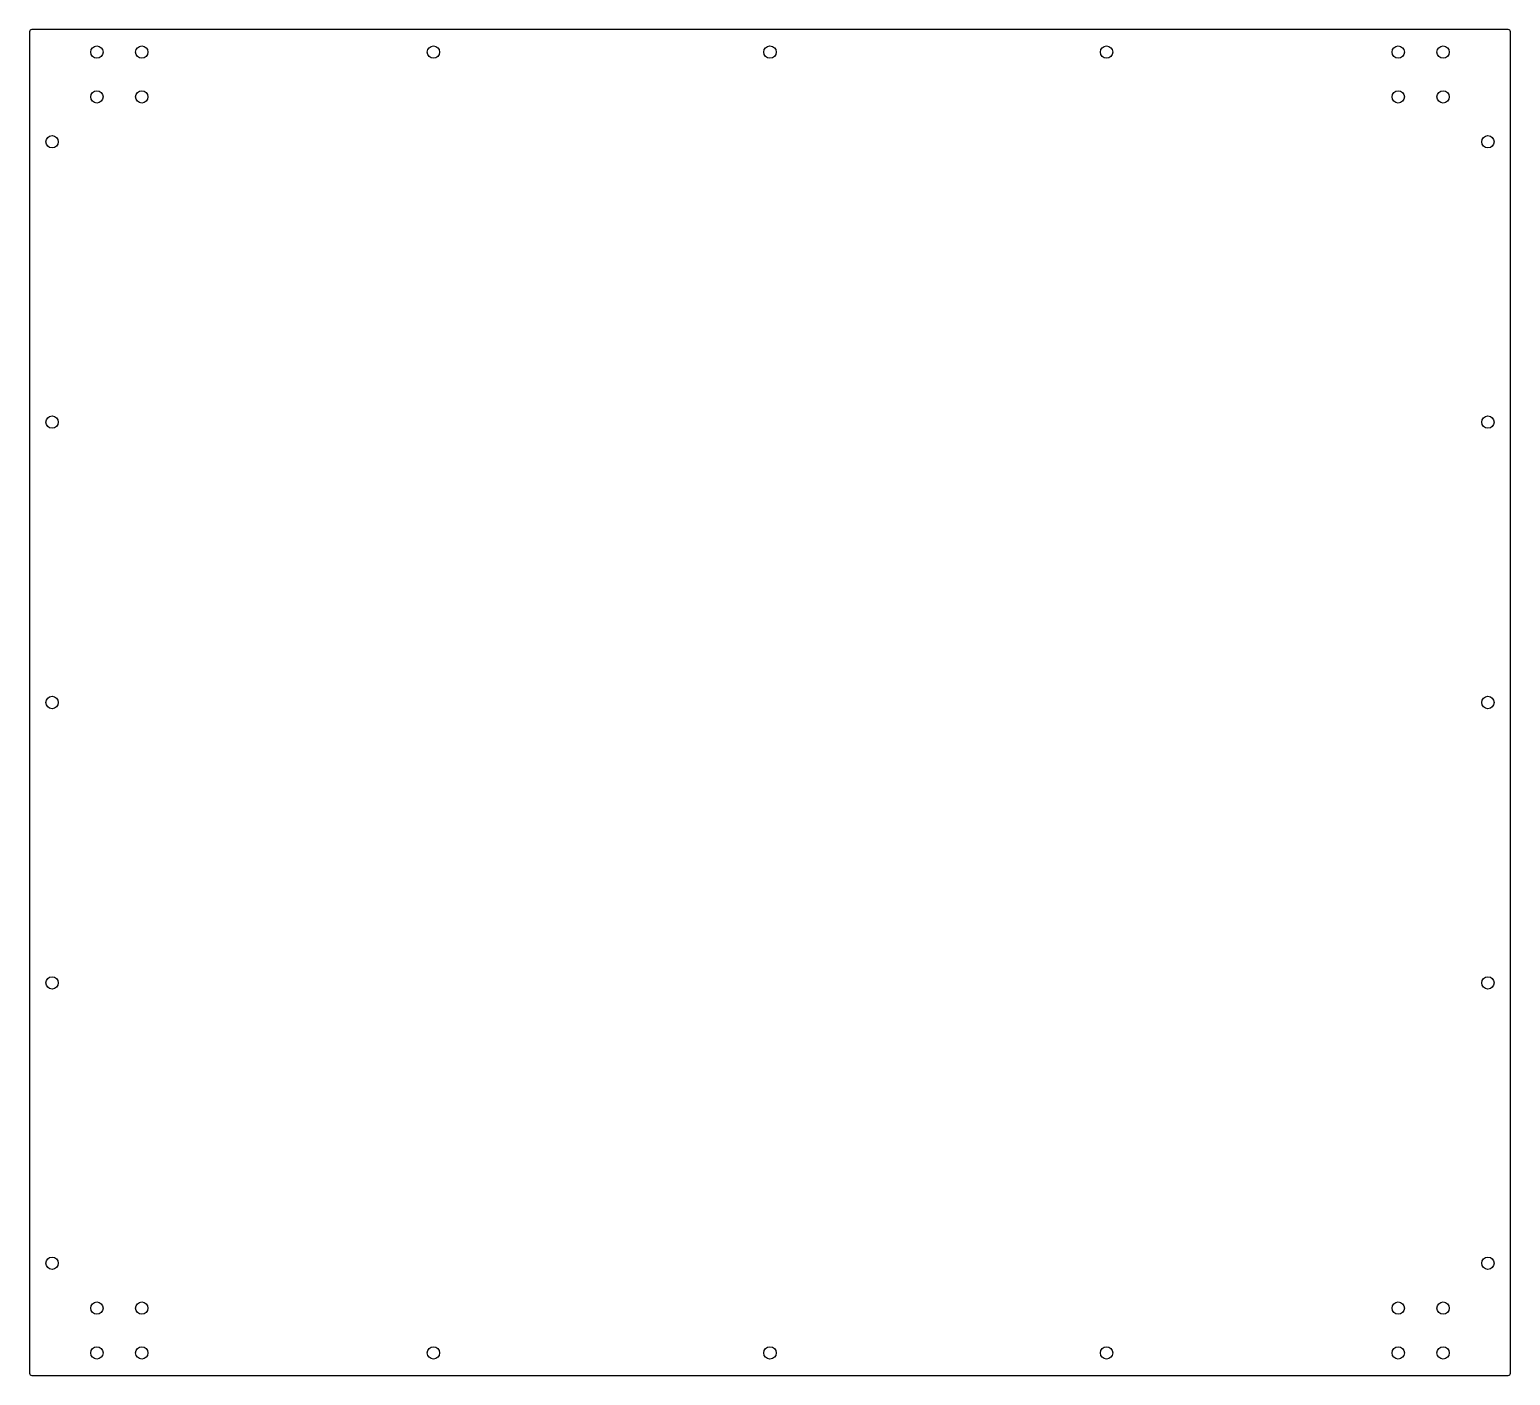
# Model space of a CAD drawing. Header units: millimetres. Extents: x -330 to 330, y -300 to 300.
import ezdxf

# ---------------------------------------------------------------- set-up
doc = ezdxf.new("R2010")
doc.units = ezdxf.units.MM

msp = doc.modelspace()

# ---------------------------------------------------------------- linework, layer by layer
at = {"color": 7, "linetype": 'Continuous', "lineweight": 25}
for p, q in [((-330, 299), (-330, -299)), ((329, 300), (-329, 300)), ((330, -299), (330, 299)), ((-329, -300), (329, -300))]:
    msp.add_line(p, q, dxfattribs=at)
for centre in [(-300, 290), (-280, 290), (-150, 290), (0, 290), (150, 290), (280, 290), (300, 290), (-300, 270), (-280, 270), (280, 270), (300, 270), (-320, 250), (320, 250), (-320, 125), (320, 125), (-320, 0), (320, 0), (-320, -125), (320, -125), (-320, -250), (320, -250), (-300, -270), (-280, -270), (280, -270), (300, -270), (-300, -290), (-280, -290), (-150, -290), (0, -290), (150, -290), (280, -290), (300, -290)]:
    msp.add_circle(centre, 2.75, dxfattribs=at)
for centre, start, end in [((-329, 299), 90, 180), ((329, 299), 0, 90), ((-329, -299), 180, 270), ((329, -299), 270, 360)]:
    msp.add_arc(centre, 1, start, end, dxfattribs=at)

doc.saveas('drawing.dxf')
